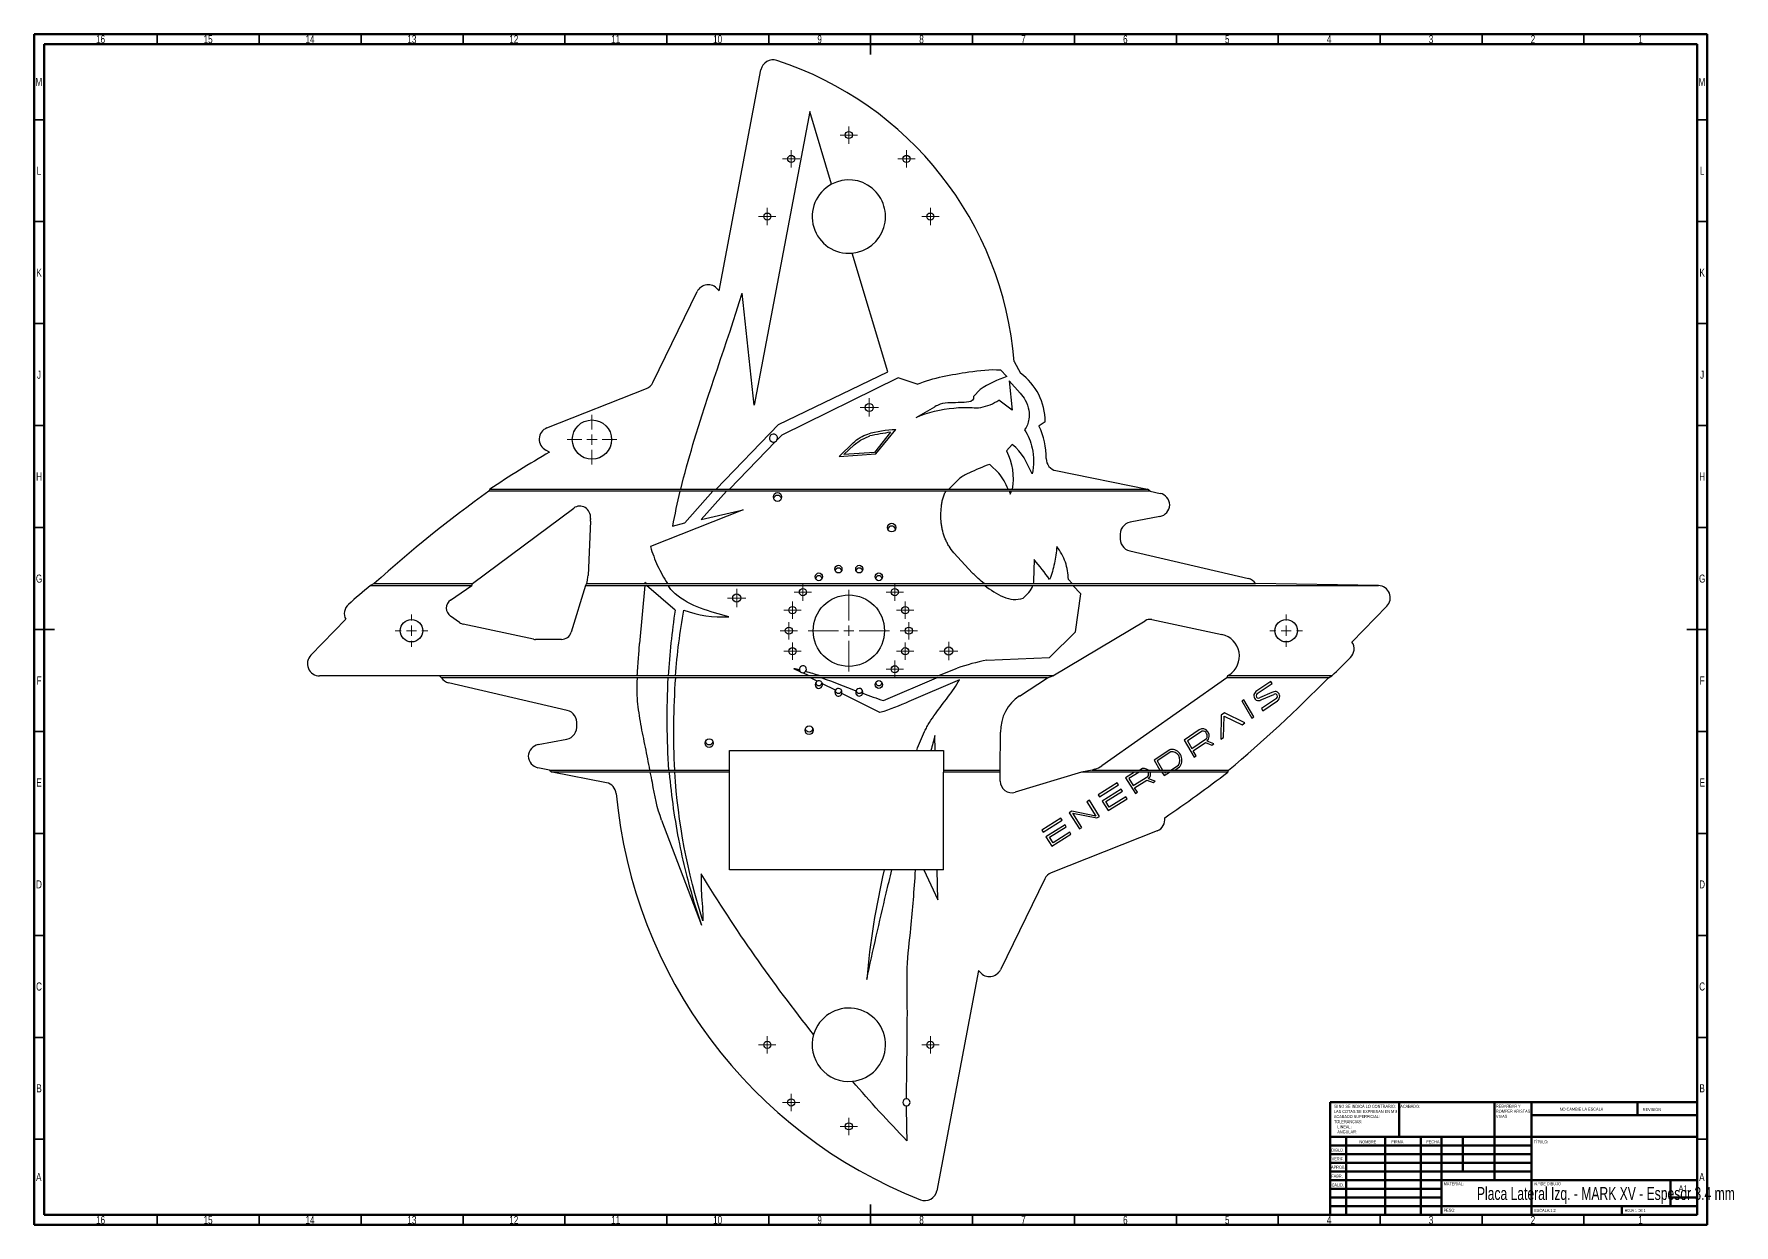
# Model space of a CAD drawing. Header units: millimetres. Extents: x 15 to 849, y 5 to 589.
import ezdxf

# ---------------------------------------------------------------- set-up
doc = ezdxf.new("R2010")
doc.units = ezdxf.units.MM
doc.styles.add('SLDTEXTSTYLE0', font='TXT', dxfattribs={"width": 0.75})
doc.styles.add('SLDTEXTSTYLE1', font='TXT', dxfattribs={"width": 0.681818})
doc.styles.add('SLDTEXTSTYLE2', font='TXT', dxfattribs={"width": 0.7})

# ---------------------------------------------------------------- blocks, each defined once
blk = doc.blocks.new('SW_NOTE_0')
at = {"color": 0, "linetype": 'Continuous', "lineweight": 0, "char_height": 1.5, "attachment_point": 1, "style": 'SLDTEXTSTYLE0'}
for s, insert in [('SI NO SE INDICA LO CONTRARIO:', (0, 1.93)), ('ACABADO SUPERFICIAL:', (0, -3.07)), ('TOLERANCIAS:', (0, -5.57)), ('LAS COTAS SE EXPRESAN EN MM', (0, -0.57)), ('LINEAL:', (1.69, -8.07)), ('ANGULAR:', (1.69, -10.57))]:
    blk.add_mtext(s, dxfattribs=dict(at, insert=insert))
blk = doc.blocks.new('SW_NOTE_0_1')
at = {"color": 0, "linetype": 'Continuous', "lineweight": 0, "char_height": 1.5, "attachment_point": 1, "style": 'SLDTEXTSTYLE0'}
for s, insert in [('REBARBAR Y', (0, 1.93)), ('VIVAS', (0, -3.07)), ('ROMPER ARISTAS', (0, -0.57))]:
    blk.add_mtext(s, dxfattribs=dict(at, insert=insert))
blk = doc.blocks.new('SW_CENTERMARKSYMBOL_0')
at = {"color": 0, "linetype": 'Continuous', "lineweight": 18}
for p, q in [((-2.5, 0), (-4.25, 0)), ((0, 0), (-2.5, 0)), ((0, 2.5), (0, 4.25)), ((0, 0), (0, 2.5)), ((0, 0), (0, -2.5)), ((0, 0), (2.5, 0)), ((2.5, 0), (4.25, 0)), ((0, -2.5), (0, -4.25))]:
    blk.add_line(p, q, dxfattribs=at)
blk = doc.blocks.new('SW_CENTERMARKSYMBOL_1')
at = {"color": 0, "linetype": 'Continuous', "lineweight": 18}
for p, q in [((-2.5, 0), (-4.25, 0)), ((0, 0), (-2.5, 0)), ((0, 2.5), (0, 4.25)), ((0, 0), (0, 2.5)), ((0, 0), (0, -2.5)), ((0, 0), (2.5, 0)), ((2.5, 0), (4.25, 0)), ((0, -2.5), (0, -4.25))]:
    blk.add_line(p, q, dxfattribs=at)
blk = doc.blocks.new('SW_CENTERMARKSYMBOL_2')
at = {"color": 0, "linetype": 'Continuous', "lineweight": 18}
for p, q in [((-2.5, 0), (-4.25, 0)), ((0, 0), (-2.5, 0)), ((0, 2.5), (0, 4.25)), ((0, 0), (0, 2.5)), ((0, 0), (0, -2.5)), ((0, 0), (2.5, 0)), ((2.5, 0), (4.25, 0)), ((0, -2.5), (0, -4.25))]:
    blk.add_line(p, q, dxfattribs=at)
blk = doc.blocks.new('SW_CENTERMARKSYMBOL_3')
at = {"color": 0, "linetype": 'Continuous', "lineweight": 18}
for p, q in [((-2.5, 0), (-4.25, 0)), ((0, 0), (-2.5, 0)), ((0, 2.5), (0, 4.25)), ((0, 0), (0, 2.5)), ((0, 0), (0, -2.5)), ((0, 0), (2.5, 0)), ((2.5, 0), (4.25, 0)), ((0, -2.5), (0, -4.25))]:
    blk.add_line(p, q, dxfattribs=at)
blk = doc.blocks.new('SW_CENTERMARKSYMBOL_4')
at = {"color": 0, "linetype": 'Continuous', "lineweight": 18}
for p, q in [((-2.5, 0), (-4.25, 0)), ((0, 0), (-2.5, 0)), ((0, 2.5), (0, 4.25)), ((0, 0), (0, 2.5)), ((0, 0), (0, -2.5)), ((0, 0), (2.5, 0)), ((2.5, 0), (4.25, 0)), ((0, -2.5), (0, -4.25))]:
    blk.add_line(p, q, dxfattribs=at)
blk = doc.blocks.new('SW_CENTERMARKSYMBOL_5')
at = {"color": 0, "linetype": 'Continuous', "lineweight": 18}
for p, q in [((-5, 0), (-8, 0)), ((0, 0), (-2.5, 0)), ((0, 5), (0, 8)), ((0, 0), (0, 2.5)), ((0, 0), (0, -2.5)), ((0, 0), (2.5, 0)), ((5, 0), (8, 0)), ((0, -5), (0, -8))]:
    blk.add_line(p, q, dxfattribs=at)
blk = doc.blocks.new('SW_CENTERMARKSYMBOL_6')
at = {"color": 0, "linetype": 'Continuous', "lineweight": 18}
for p, q in [((-5, 0), (-8, 0)), ((0, 0), (-2.5, 0)), ((0, 5), (0, 8)), ((0, 0), (0, 2.5)), ((0, 0), (0, -2.5)), ((0, 0), (2.5, 0)), ((5, 0), (8, 0)), ((0, -5), (0, -8))]:
    blk.add_line(p, q, dxfattribs=at)
blk = doc.blocks.new('SW_CENTERMARKSYMBOL_7')
at = {"color": 0, "linetype": 'Continuous', "lineweight": 18}
for p, q in [((0, 5), (0, 20)), ((-5, 0), (-20, 0)), ((0, 0), (-2.5, 0)), ((0, 0), (0, 2.5)), ((0, 0), (0, -2.5)), ((0, 0), (2.5, 0)), ((5, 0), (20, 0)), ((0, -5), (0, -20))]:
    blk.add_line(p, q, dxfattribs=at)
blk = doc.blocks.new('SW_CENTERMARKSYMBOL_8')
at = {"color": 0, "linetype": 'Continuous', "lineweight": 18}
for p, q in [((-2.5, 0), (-4.25, 0)), ((0, 0), (-2.5, 0)), ((0, 2.5), (0, 4.25)), ((0, 0), (0, 2.5)), ((0, 0), (0, -2.5)), ((0, 0), (2.5, 0)), ((2.5, 0), (4.25, 0)), ((0, -2.5), (0, -4.25))]:
    blk.add_line(p, q, dxfattribs=at)
blk = doc.blocks.new('SW_CENTERMARKSYMBOL_9')
at = {"color": 0, "linetype": 'Continuous', "lineweight": 18}
for p, q in [((-2.5, 0), (-4.25, 0)), ((0, 0), (-2.5, 0)), ((0, 2.5), (0, 4.25)), ((0, 0), (0, 2.5)), ((0, 0), (0, -2.5)), ((0, 0), (2.5, 0)), ((2.5, 0), (4.25, 0)), ((0, -2.5), (0, -4.25))]:
    blk.add_line(p, q, dxfattribs=at)
blk = doc.blocks.new('SW_CENTERMARKSYMBOL_10')
at = {"color": 0, "linetype": 'Continuous', "lineweight": 18}
for p, q in [((-2.5, 0), (-4.25, 0)), ((0, 0), (-2.5, 0)), ((0, 2.5), (0, 4.25)), ((0, 0), (0, 2.5)), ((0, 0), (0, -2.5)), ((0, 0), (2.5, 0)), ((2.5, 0), (4.25, 0)), ((0, -2.5), (0, -4.25))]:
    blk.add_line(p, q, dxfattribs=at)
blk = doc.blocks.new('SW_CENTERMARKSYMBOL_11')
at = {"color": 0, "linetype": 'Continuous', "lineweight": 18}
for p, q in [((-2.5, 0), (-4.25, 0)), ((0, 0), (-2.5, 0)), ((0, 2.5), (0, 4.25)), ((0, 0), (0, 2.5)), ((0, 0), (0, -2.5)), ((0, 0), (2.5, 0)), ((2.5, 0), (4.25, 0)), ((0, -2.5), (0, -4.25))]:
    blk.add_line(p, q, dxfattribs=at)
blk = doc.blocks.new('SW_CENTERMARKSYMBOL_12')
at = {"color": 0, "linetype": 'Continuous', "lineweight": 18}
for p, q in [((-2.5, 0), (-4.5, 0)), ((0, 0), (-2.5, 0)), ((0, 2.5), (0, 4.5)), ((0, 0), (0, 2.5)), ((0, 0), (0, -2.5)), ((0, 0), (2.5, 0)), ((2.5, 0), (4.5, 0)), ((0, -2.5), (0, -4.5))]:
    blk.add_line(p, q, dxfattribs=at)
blk = doc.blocks.new('SW_CENTERMARKSYMBOL_13')
at = {"color": 0, "linetype": 'Continuous', "lineweight": 18}
for p, q in [((-2.5, 0), (-4.5, 0)), ((0, 0), (-2.5, 0)), ((0, 2.5), (0, 4.5)), ((0, 0), (0, 2.5)), ((0, 0), (0, -2.5)), ((0, 0), (2.5, 0)), ((2.5, 0), (4.5, 0)), ((0, -2.5), (0, -4.5))]:
    blk.add_line(p, q, dxfattribs=at)
blk = doc.blocks.new('SW_CENTERMARKSYMBOL_14')
at = {"color": 0, "linetype": 'Continuous', "lineweight": 18}
for p, q in [((-2.5, 0), (-4.5, 0)), ((0, 0), (-2.5, 0)), ((0, 2.5), (0, 4.5)), ((0, 0), (0, 2.5)), ((0, 0), (0, -2.5)), ((0, 0), (2.5, 0)), ((2.5, 0), (4.5, 0)), ((0, -2.5), (0, -4.5))]:
    blk.add_line(p, q, dxfattribs=at)
blk = doc.blocks.new('SW_CENTERMARKSYMBOL_15')
at = {"color": 0, "linetype": 'Continuous', "lineweight": 18}
for p, q in [((-2.5, 0), (-4.25, 0)), ((0, 0), (-2.5, 0)), ((0, 2.5), (0, 4.25)), ((0, 0), (0, 2.5)), ((0, 0), (0, -2.5)), ((0, 0), (2.5, 0)), ((2.5, 0), (4.25, 0)), ((0, -2.5), (0, -4.25))]:
    blk.add_line(p, q, dxfattribs=at)
blk = doc.blocks.new('SW_CENTERMARKSYMBOL_16')
at = {"color": 0, "linetype": 'Continuous', "lineweight": 18}
for p, q in [((-2.5, 0), (-4.25, 0)), ((0, 0), (-2.5, 0)), ((0, 2.5), (0, 4.25)), ((0, 0), (0, 2.5)), ((0, 0), (0, -2.5)), ((0, 0), (2.5, 0)), ((2.5, 0), (4.25, 0)), ((0, -2.5), (0, -4.25))]:
    blk.add_line(p, q, dxfattribs=at)
blk = doc.blocks.new('SW_CENTERMARKSYMBOL_17')
at = {"color": 0, "linetype": 'Continuous', "lineweight": 18}
for p, q in [((-2.5, 0), (-4.25, 0)), ((0, 0), (-2.5, 0)), ((0, 2.5), (0, 4.25)), ((0, 0), (0, 2.5)), ((0, 0), (0, -2.5)), ((0, 0), (2.5, 0)), ((2.5, 0), (4.25, 0)), ((0, -2.5), (0, -4.25))]:
    blk.add_line(p, q, dxfattribs=at)
blk = doc.blocks.new('SW_CENTERMARKSYMBOL_18')
at = {"color": 0, "linetype": 'Continuous', "lineweight": 18}
for p, q in [((-2.5, 0), (-4.25, 0)), ((0, 0), (-2.5, 0)), ((0, 2.5), (0, 4.25)), ((0, 0), (0, 2.5)), ((0, 0), (0, -2.5)), ((0, 0), (2.5, 0)), ((2.5, 0), (4.25, 0)), ((0, -2.5), (0, -4.25))]:
    blk.add_line(p, q, dxfattribs=at)
blk = doc.blocks.new('SW_CENTERMARKSYMBOL_19')
at = {"color": 0, "linetype": 'Continuous', "lineweight": 18}
for p, q in [((-2.5, 0), (-4.25, 0)), ((0, 0), (-2.5, 0)), ((0, 2.5), (0, 4.25)), ((0, 0), (0, 2.5)), ((0, 0), (0, -2.5)), ((0, 0), (2.5, 0)), ((2.5, 0), (4.25, 0)), ((0, -2.5), (0, -4.25))]:
    blk.add_line(p, q, dxfattribs=at)
blk = doc.blocks.new('SW_CENTERMARKSYMBOL_20')
at = {"color": 0, "linetype": 'Continuous', "lineweight": 18}
for p, q in [((0, 5), (0, 12.15)), ((-5, 0), (-12.15, 0)), ((0, 0), (-2.5, 0)), ((0, 0), (0, 2.5)), ((0, 0), (0, -2.5)), ((0, 0), (2.5, 0)), ((5, 0), (12.15, 0)), ((0, -5), (0, -12.15))]:
    blk.add_line(p, q, dxfattribs=at)
blk = doc.blocks.new('SW_CENTERMARKSYMBOL_21')
at = {"color": 0, "linetype": 'Continuous', "lineweight": 18}
for p, q in [((-2.5, 0), (-4.25, 0)), ((0, 0), (-2.5, 0)), ((0, 2.5), (0, 4.25)), ((0, 0), (0, 2.5)), ((0, 0), (0, -2.5)), ((0, 0), (2.5, 0)), ((2.5, 0), (4.25, 0)), ((0, -2.5), (0, -4.25))]:
    blk.add_line(p, q, dxfattribs=at)
blk = doc.blocks.new('SW_CENTERMARKSYMBOL_22')
at = {"color": 0, "linetype": 'Continuous', "lineweight": 18}
for p, q in [((-2.5, 0), (-4.25, 0)), ((0, 0), (-2.5, 0)), ((0, 2.5), (0, 4.25)), ((0, 0), (0, 2.5)), ((0, 0), (0, -2.5)), ((0, 0), (2.5, 0)), ((2.5, 0), (4.25, 0)), ((0, -2.5), (0, -4.25))]:
    blk.add_line(p, q, dxfattribs=at)
blk = doc.blocks.new('SW_CENTERMARKSYMBOL_23')
at = {"color": 0, "linetype": 'Continuous', "lineweight": 18}
for p, q in [((-2.5, 0), (-4.25, 0)), ((0, 0), (-2.5, 0)), ((0, 2.5), (0, 4.25)), ((0, 0), (0, 2.5)), ((0, 0), (0, -2.5)), ((0, 0), (2.5, 0)), ((2.5, 0), (4.25, 0)), ((0, -2.5), (0, -4.25))]:
    blk.add_line(p, q, dxfattribs=at)
blk = doc.blocks.new('SW_CENTERMARKSYMBOL_24')
at = {"color": 0, "linetype": 'Continuous', "lineweight": 18}
for p, q in [((-2.5, 0), (-4.25, 0)), ((0, 0), (-2.5, 0)), ((0, 2.5), (0, 4.25)), ((0, 0), (0, 2.5)), ((0, 0), (0, -2.5)), ((0, 0), (2.5, 0)), ((2.5, 0), (4.25, 0)), ((0, -2.5), (0, -4.25))]:
    blk.add_line(p, q, dxfattribs=at)

msp = doc.modelspace()

# ---------------------------------------------------------------- linework, layer by layer
at = {"color": 7, "linetype": 'Continuous', "lineweight": 70}
for p, q in [((15, 5), (15, 589)), ((15, 589), (836, 589)), ((20, 10), (20, 584)), ((20, 584), (831, 584)), ((831, 584), (831, 10)), ((836, 589), (836, 5)), ((831, 10), (20, 10)), ((836, 5), (15, 5))]:
    msp.add_line(p, q, dxfattribs=at)
at = {"color": 7, "linetype": 'Continuous', "lineweight": 35}
for p, q in [((75.5, 584), (75.5, 589)), ((125.5, 584), (125.5, 589)), ((175.5, 584), (175.5, 589)), ((225.5, 584), (225.5, 589)), ((275.5, 584), (275.5, 589)), ((325.5, 584), (325.5, 589)), ((375.5, 584), (375.5, 589)), ((425.5, 589), (425.5, 579)), ((425.5, 584), (425.5, 589)), ((475.5, 584), (475.5, 589)), ((525.5, 584), (525.5, 589)), ((575.5, 584), (575.5, 589)), ((625.5, 584), (625.5, 589)), ((675.5, 584), (675.5, 589)), ((725.5, 584), (725.5, 589)), ((775.5, 584), (775.5, 589)), ((20, 547), (15, 547)), ((831, 547), (836, 547)), ((20, 497), (15, 497)), ((831, 497), (836, 497)), ((20, 447), (15, 447)), ((831, 447), (836, 447)), ((20, 397), (15, 397)), ((831, 397), (836, 397)), ((20, 347), (15, 347)), ((831, 347), (836, 347)), ((15, 297), (25, 297)), ((20, 297), (15, 297)), ((836, 297), (826, 297)), ((831, 297), (836, 297)), ((20, 247), (15, 247)), ((831, 247), (836, 247)), ((20, 197), (15, 197)), ((831, 197), (836, 197)), ((20, 147), (15, 147)), ((831, 147), (836, 147)), ((20, 97), (15, 97)), ((831, 97), (836, 97)), ((20, 47), (15, 47)), ((831, 47), (836, 47)), ((75.5, 10), (75.5, 5)), ((125.5, 10), (125.5, 5)), ((175.5, 10), (175.5, 5)), ((225.5, 10), (225.5, 5)), ((275.5, 10), (275.5, 5)), ((325.5, 10), (325.5, 5)), ((375.5, 10), (375.5, 5)), ((425.5, 5), (425.5, 15)), ((425.5, 10), (425.5, 5)), ((475.5, 10), (475.5, 5)), ((525.5, 10), (525.5, 5)), ((575.5, 10), (575.5, 5)), ((625.5, 10), (625.5, 5)), ((675.5, 10), (675.5, 5)), ((725.5, 10), (725.5, 5)), ((775.5, 10), (775.5, 5))]:
    msp.add_line(p, q, dxfattribs=at)
at = {"color": 7, "linetype": 'Continuous', "lineweight": 25}
for p, q in [((351.12, 463), (371.69, 571.47)), ((395.58, 551), (368.27, 407.05)), ((406.29, 515.33), (395.58, 551)), ((433.95, 423.32), (416.45, 481.54)), ((318.67, 418.1), (340.4, 462.67)), ((350.43, 463.85), (351.12, 463)), ((368.27, 407.05), (362.46, 461.95)), ((495.9, 428.38), (499.09, 422.62)), ((380.28, 397.52), (433.95, 423.32)), ((439.03, 420.41), (381.88, 392.31)), ((448.28, 417.25), (439.03, 420.41)), ((492.34, 421.1), (489.28, 424.25)), ((498.86, 412.93), (493.48, 418.86)), ((493.48, 418.86), (495, 404.49)), ((266.69, 395.86), (315.48, 415.15)), ((475.95, 411.29), (479.28, 414.62)), ((495, 404.49), (488.39, 409.45)), ((447.78, 400.92), (457, 406.25)), ((349.63, 365.78), (380.28, 397.52)), ((381.88, 392.31), (379.55, 389.9)), ((435.3, 393.69), (427.33, 383.85)), ((428.1, 383.16), (437.81, 395.15)), ((511.17, 398.91), (508.1, 396.81)), ((267.98, 384.02), (266.2, 384.92)), ((378.84, 389.16), (356.26, 365.78)), ((416.93, 388.53), (409.99, 381.85)), ((412.41, 382.78), (417.36, 387.54)), ((427.33, 383.85), (412.41, 382.78)), ((417.36, 387.54), (420.49, 389.91)), ((420.49, 389.91), (425.05, 391.91)), ((492.08, 384.61), (495, 387.74)), ((409.99, 381.85), (428.1, 383.16)), ((483.93, 377.99), (488.39, 373.71)), ((463.84, 365.78), (469.16, 370.97)), ((516.42, 374.89), (561.31, 365.78)), ((238.63, 365.78), (238.21, 364.83)), ((331.9, 364.83), (238.21, 364.83)), ((238.63, 365.78), (332.29, 365.78)), ((348.11, 364.83), (331.9, 364.83)), ((332.29, 365.78), (349.63, 365.78)), ((334.3, 349.38), (348.11, 364.83)), ((354.74, 364.83), (342.33, 350.94)), ((354.74, 364.83), (348.11, 364.83)), ((349.63, 365.78), (356.26, 365.78)), ((462.46, 364.83), (354.74, 364.83)), ((356.26, 365.78), (463.84, 365.78)), ((493.56, 364.83), (462.46, 364.83)), ((463.84, 365.78), (492.97, 365.78)), ((492.97, 365.78), (494.87, 365.78)), ((494.48, 364.83), (493.56, 364.83)), ((562.69, 364.83), (494.48, 364.83)), ((494.87, 365.78), (561.31, 365.78)), ((562.69, 364.83), (561.31, 365.78)), ((562.69, 364.83), (567.6, 363.76)), ((230.16, 319.53), (279.79, 356.51)), ((288.12, 351.48), (288.1, 350.99)), ((362.93, 355.61), (317.45, 337.64)), ((342.33, 350.94), (362.93, 355.61)), ((567.43, 352.41), (552.84, 349.67)), ((288.12, 350.08), (286.85, 323.4)), ((328.22, 347.66), (334.3, 349.38)), ((475.51, 324.59), (466.33, 334.57)), ((552.6, 335.54), (610.86, 321.94)), ((505.75, 331.27), (505.45, 320.74)), ((181.95, 319.53), (180.08, 318.58)), ((180.08, 318.58), (229.76, 318.58)), ((181.95, 319.53), (230.16, 319.53)), ((219.38, 311.44), (229.76, 318.58)), ((229.76, 318.58), (230.16, 319.53)), ((285.55, 318.58), (278.57, 295.68)), ((286.03, 319.53), (285.55, 318.58)), ((285.55, 318.58), (314.72, 318.58)), ((286.49, 321.18), (286.03, 319.53)), ((286.03, 319.53), (314.74, 319.53)), ((314.72, 318.58), (312.15, 290.14)), ((314.72, 318.58), (315.6, 318.58)), ((314.78, 320), (314.74, 319.53)), ((314.74, 319.53), (315.28, 319.53)), ((315.28, 319.53), (314.78, 320)), ((315.28, 319.53), (325.85, 319.53)), ((315.6, 318.58), (326.05, 318.58)), ((329.59, 306.49), (315.6, 318.58)), ((325.85, 319.53), (481.17, 319.53)), ((326.05, 318.58), (481.53, 318.58)), ((481.17, 319.53), (505.18, 319.53)), ((481.53, 318.58), (505.09, 318.58)), ((505.09, 318.58), (524.62, 318.58)), ((505.18, 319.53), (524.34, 319.53)), ((524.34, 319.53), (522.51, 321.5)), ((524.34, 319.53), (614.37, 319.53)), ((524.62, 318.58), (674.68, 318.58)), ((528.64, 314.57), (524.62, 318.58)), ((674.68, 318.58), (614.37, 319.53)), ((327.47, 316.69), (329.59, 314.57)), ((503.12, 315.21), (500.31, 312.4)), ((525.93, 295.89), (528.64, 314.57)), ((150.84, 284.44), (167.95, 302)), ((223.82, 300.44), (219.37, 303.53)), ((514.91, 274.26), (560.17, 301.32)), ((563.43, 301.86), (597.83, 294.52)), ((678.76, 308.4), (661.66, 290.85)), ((260.04, 292.22), (225.62, 299.66)), ((273.75, 292.11), (261.1, 292.11)), ((513.33, 283.25), (525.93, 295.89)), ((390.99, 276.3), (387.78, 277.79)), ((395.4, 274.26), (392.16, 275.76)), ((458.46, 274.26), (467.97, 278.05)), ((482.47, 282.01), (513.33, 283.25)), ((214.02, 274.26), (155.14, 274.26)), ((310.96, 274.26), (214.02, 274.26)), ((214.02, 274.26), (214.89, 273.31)), ((310.94, 273.31), (214.89, 273.31)), ((276.65, 257.31), (218.39, 270.91)), ((326.17, 273.31), (310.94, 273.31)), ((326.19, 274.26), (310.96, 274.26)), ((329.69, 273.31), (326.17, 273.31)), ((329.71, 274.26), (326.19, 274.26)), ((396, 273.31), (329.69, 273.31)), ((395.4, 274.26), (329.71, 274.26)), ((400.67, 274.26), (395.4, 274.26)), ((401.54, 273.31), (396, 273.31)), ((399.25, 271.68), (396, 273.31)), ((458.46, 274.26), (400.67, 274.26)), ((457.76, 273.31), (401.54, 273.31)), ((408.19, 267.2), (401.8, 270.4)), ((431.84, 262.14), (457.76, 273.31)), ((469.16, 272.39), (444.31, 261.68)), ((512.29, 273.31), (457.76, 273.31)), ((514.91, 274.26), (458.46, 274.26)), ((498.5, 264.39), (512.29, 273.31)), ((512.29, 273.31), (514.91, 274.26)), ((600.23, 273.31), (538.98, 230.21)), ((600.66, 274.26), (600.23, 273.31)), ((650.07, 273.31), (600.23, 273.31)), ((601.49, 274.8), (600.66, 274.26)), ((651.72, 274.26), (600.66, 274.26)), ((621.85, 271.52), (614.54, 266.58)), ((615.13, 265.56), (622.44, 270.49)), ((622.44, 270.49), (621.85, 271.52)), ((650.07, 273.31), (651.72, 274.26)), ((430.08, 256.25), (411.35, 265.62)), ((608.63, 262.59), (607.68, 261.95)), ((607.68, 261.95), (612.53, 253.56)), ((613.48, 254.2), (608.63, 262.59)), ((622.35, 266.03), (616.33, 263.5)), ((616.92, 262.47), (617.37, 262.66)), ((624.58, 263.13), (617.28, 258.2)), ((617.37, 262.66), (623.39, 265.19)), ((617.87, 257.17), (625.18, 262.1)), ((622.8, 266.22), (622.35, 266.03)), ((597.47, 255.05), (597.27, 243.25)), ((599.12, 256.17), (597.47, 255.05)), ((598.55, 244.12), (598.97, 254.44)), ((598.97, 254.44), (607.73, 250.32)), ((609.02, 251.19), (599.12, 256.17)), ((607.73, 250.32), (609.02, 251.19)), ((612.53, 253.56), (613.48, 254.2)), ((617.28, 258.2), (617.87, 257.17)), ((262.41, 240.55), (276.41, 243.18)), ((457.12, 237.72), (457, 244.95)), ((489.07, 228.01), (489.13, 246.62)), ((586.76, 247.81), (579.33, 242.79)), ((579.33, 242.79), (584.18, 234.41)), ((588.15, 247.22), (580.94, 242.35)), ((580.94, 242.35), (583.11, 238.6)), ((583.11, 238.6), (590.32, 243.47)), ((593.86, 240.95), (590.63, 242.23)), ((597.27, 243.25), (598.55, 244.12)), ((356.26, 237.72), (448.08, 237.72)), ((356.26, 236.33), (356.26, 237.72)), ((356.26, 228.01), (356.26, 236.33)), ((448.08, 237.72), (455.07, 237.72)), ((455.07, 237.72), (457.12, 237.72)), ((457.12, 237.72), (461.26, 237.72)), ((461.26, 237.72), (461.26, 236.33)), ((461.26, 236.33), (461.26, 228.01)), ((572.23, 238), (564.64, 232.87)), ((572.76, 237.08), (566.02, 232.53)), ((572.62, 238.15), (572.23, 238)), ((583.75, 237.5), (589.73, 241.54)), ((585.15, 235.06), (583.75, 237.5)), ((584.18, 234.41), (585.15, 235.06)), ((589.73, 241.54), (592.89, 240.29)), ((592.89, 240.29), (593.86, 240.95)), ((267.85, 228.01), (262.28, 229.19)), ((267.85, 228.01), (317.06, 228.01)), ((267.85, 228.01), (269.28, 227.06)), ((317.38, 227.06), (269.28, 227.06)), ((295.86, 221.85), (269.28, 227.06)), ((317.06, 228.01), (326.55, 228.01)), ((326.67, 227.06), (317.38, 227.06)), ((326.55, 228.01), (329.27, 228.01)), ((329.37, 227.06), (326.67, 227.06)), ((329.27, 228.01), (356.26, 228.01)), ((356.26, 227.06), (329.37, 227.06)), ((356.26, 227.06), (356.26, 228.01)), ((356.26, 179.07), (356.26, 227.06)), ((461.26, 228.01), (489.07, 228.01)), ((461.26, 228.01), (461.26, 227.06)), ((461.26, 179.07), (461.26, 227.06)), ((489.07, 227.06), (461.26, 227.06)), ((489.05, 222.67), (489.07, 227.06)), ((489.07, 227.06), (489.07, 228.01)), ((528.92, 227.06), (496.39, 217.2)), ((534.11, 228.01), (528.92, 227.06)), ((554.93, 227.06), (528.92, 227.06)), ((535.5, 228.46), (534.11, 228.01)), ((534.11, 228.01), (557.44, 228.01)), ((554.93, 227.06), (550.57, 224.34)), ((557.19, 227.06), (552.18, 223.93)), ((557.19, 227.06), (554.93, 227.06)), ((561.73, 227.06), (557.19, 227.06)), ((558.02, 228.4), (557.44, 228.01)), ((557.44, 228.01), (561.75, 228.01)), ((562.76, 227.06), (561.73, 227.06)), ((561.75, 228.01), (567.45, 228.01)), ((568.43, 227.06), (562.76, 227.06)), ((564.64, 232.87), (567.45, 228.01)), ((566.02, 232.53), (568.63, 228.01)), ((567.45, 228.01), (568.63, 228.01)), ((568.43, 227.06), (569.49, 225.37)), ((569.61, 227.06), (568.43, 227.06)), ((568.63, 228.01), (572.82, 228.01)), ((569.49, 225.37), (572.19, 227.06)), ((570.3, 227.06), (569.61, 227.06)), ((569.61, 227.06), (569.81, 226.75)), ((569.81, 226.75), (570.3, 227.06)), ((572.19, 227.06), (570.3, 227.06)), ((600.74, 227.06), (572.19, 227.06)), ((572.82, 228.01), (576.55, 230.53)), ((572.82, 228.01), (574.71, 228.01)), ((574.71, 228.01), (577.08, 229.61)), ((574.71, 228.01), (601.1, 228.01)), ((577.08, 229.61), (577.38, 229.92)), ((600.74, 227.06), (601.1, 228.01)), ((546.45, 221.77), (537.12, 215.94)), ((537.73, 214.96), (547.06, 220.79)), ((548.39, 218.67), (539.06, 212.84)), ((540.84, 212.6), (549, 217.69)), ((547.06, 220.79), (546.45, 221.77)), ((549, 217.69), (548.39, 218.67)), ((550.57, 224.34), (555.42, 216.58)), ((552.18, 223.93), (554.35, 220.45)), ((554.35, 220.45), (561.56, 224.96)), ((554.99, 219.44), (560.97, 223.18)), ((556.39, 217.19), (554.99, 219.44)), ((555.42, 216.58), (556.39, 217.19)), ((560.97, 223.18), (564.13, 222.02)), ((565.11, 222.63), (561.87, 223.81)), ((564.13, 222.02), (565.11, 222.63)), ((532.81, 213.24), (531.58, 212.47)), ((531.58, 212.47), (535.93, 205.52)), ((537.72, 205.37), (532.81, 213.24)), ((537.12, 215.94), (537.73, 214.96)), ((539.06, 212.84), (541.97, 208.18)), ((542.54, 209.89), (540.84, 212.6)), ((541.97, 208.18), (551.3, 214.01)), ((550.69, 214.98), (542.54, 209.89)), ((551.3, 214.01), (550.69, 214.98)), ((322.94, 203.49), (342.44, 152.02)), ((518.82, 204.5), (509.49, 198.67)), ((510.1, 197.69), (519.43, 203.52)), ((520.86, 201.23), (511.53, 195.4)), ((513.31, 195.16), (521.47, 200.26)), ((519.43, 203.52), (518.82, 204.5)), ((521.47, 200.26), (520.86, 201.23)), ((524.19, 207.86), (522.97, 207.09)), ((522.97, 207.09), (527.89, 199.22)), ((535.93, 205.52), (524.19, 207.86)), ((529.11, 199.99), (524.76, 206.94)), ((524.76, 206.94), (536.5, 204.6)), ((536.5, 204.6), (537.72, 205.37)), ((509.49, 198.67), (510.1, 197.69)), ((511.53, 195.4), (514.45, 190.74)), ((515.01, 192.45), (513.31, 195.16)), ((566.07, 198.23), (514.13, 177.69)), ((514.45, 190.74), (523.77, 196.57)), ((523.17, 197.54), (515.01, 192.45)), ((523.77, 196.57), (523.17, 197.54)), ((527.89, 199.22), (529.11, 199.99)), ((432.07, 179.07), (356.26, 179.07)), ((435.94, 179.07), (432.07, 179.07)), ((447.41, 179.07), (435.94, 179.07)), ((451.6, 179.07), (447.41, 179.07)), ((451.6, 179.07), (458.41, 164.49)), ((458.16, 179.07), (451.6, 179.07)), ((458.41, 164.49), (458.16, 179.07)), ((461.26, 179.07), (458.16, 179.07)), ((510.94, 174.74), (489.21, 130.18)), ((478.49, 129.84), (458, 21.82)), ((479.18, 128.99), (478.49, 129.84))]:
    msp.add_line(p, q, dxfattribs=at)
at = {"color": 7, "linetype": 'Continuous', "lineweight": 50}
for p, q in [((651, 65.25), (831, 65.25)), ((651, 65.25), (651, 10)), ((684.8, 48.25), (684.8, 65.25)), ((731.6, 65.25), (731.6, 27)), ((749.8, 65.25), (749.8, 10)), ((831, 58.88), (749.8, 58.88)), ((801.8, 58.88), (801.8, 65.25)), ((831, 48.25), (651, 48.25)), ((749.8, 44), (651, 44)), ((658.8, 48.25), (658.8, 10)), ((677.99, 48.25), (677.99, 10)), ((695.4, 48.25), (695.4, 10)), ((705.6, 10), (705.6, 48.25)), ((716, 31.25), (716, 48.25)), ((749.8, 39.75), (651, 39.75)), ((749.8, 35.5), (651, 35.5)), ((749.8, 31.25), (651, 31.25)), ((705.6, 27), (651, 27)), ((705.6, 27), (831, 27)), ((818, 14.25), (818, 27)), ((705.6, 22.75), (651, 22.75)), ((705.6, 18.5), (651, 18.5)), ((831, 18.5), (818, 18.5)), ((651, 14.25), (831, 14.25)), ((794, 10), (794, 14.25))]:
    msp.add_line(p, q, dxfattribs=at)
at = {"color": 7, "linetype": 'Continuous', "lineweight": 25}
for centre, radius in [((414.8, 539.47), 1.75), ((386.52, 527.75), 1.75), ((443.09, 527.75), 1.75), ((374.8, 499.47), 1.75), ((454.8, 499.47), 1.75), ((424.8, 405.87), 2), ((288.77, 390.1), 9.65), ((392.26, 315.34), 1.75), ((437.35, 315.34), 1.75), ((359.8, 312.42), 2), ((414.8, 296.42), 17.5), ((200.22, 296.42), 5.5), ((387.15, 306.49), 1.75), ((442.46, 306.49), 1.75), ((629.38, 296.42), 5.5), ((385.37, 296.42), 1.75), ((444.23, 296.42), 1.75), ((387.15, 286.36), 1.75), ((442.46, 286.36), 1.75), ((463.8, 286.42), 2), ((437.35, 277.5), 1.75), ((374.8, 93.37), 1.75), ((454.8, 93.37), 1.75), ((386.52, 65.09), 1.75), ((414.8, 53.37), 1.75)]:
    msp.add_circle(centre, radius, dxfattribs=at)
for centre, radius, start, end in [((377.59, 570.35), 6, 71.90894, 169.25942), ((326.76, 414.76), 169.68, 4.60236, 71.90894), ((414.8, 499.47), 18, 275.24364, 118.21311), ((414.8, 499.47), 18, 118.21311, 275.24364), ((345.79, 460.04), 6, 39.44948, 154.00607), ((313.28, 420.73), 6, 291.57231, 334.00607), ((481.75, 398.85), 29.42, 0.11996, 53.89277), ((268.89, 390.28), 6, 111.57231, 243.35216), ((377.8, 390.87), 2, 330.89401, 301.08565), ((449.01, 284.55), 110, 97.1622, 102.5849), ((474.82, 381.1), 36.8, 359.56441, 25.27031), ((584.74, -158.44), 628.17, 120.2817, 123.43423), ((377.8, 390.87), 2, 301.08565, 330.89401), ((517.62, 380.77), 6, 179.56441, 258.52698), ((584.74, -161.88), 628.17, 130.10466, 131.40367), ((674.47, 312.59), 6, 315.75239, 87.95449), ((173.26, 304.79), 6, 131.40367, 207.67306), ((222.11, 307.48), 4.81, 124.57031, 235.20048), ((226.67, 304.54), 5, 235.20048, 257.81884), ((562.48, 297.46), 4.51, 77.94784, 120.87997), ((261.1, 297.11), 5, 257.81884, 270), ((273.75, 297.15), 5.03, 270, 343.04711), ((595.57, 283.9), 10.86, 303.05695, 77.94784), ((155.14, 280.26), 6, 135.75239, 270), ((656.69, 287.49), 6, 314.87334, 34.03236), ((392.26, 277.5), 1.75, 318.95692, 192.03974), ((392.26, 277.5), 1.75, 192.03974, 223.55756), ((392.26, 277.5), 1.75, 223.55756, 266.73804), ((392.26, 277.5), 1.75, 266.73804, 318.95692), ((217.72, 728.4), 628.17, 313.70056, 314.87334), ((559.63, 226.17), 2.28, 327.87434, 23.02337), ((559.63, 226.17), 3.25, 313.5887, 15.89731), ((217.72, 724.96), 628.17, 304.08844, 307.56988), ((294.7, 215.96), 6, 5.21681, 78.90857), ((494.74, 222.64), 5.69, 179.78934, 286.85536), ((536.97, 238.08), 237.28, 185.21681, 248.47187), ((563.86, 203.81), 6, 291.57231, 8.73516), ((516.33, 172.11), 6, 111.57231, 154.00607), ((483.82, 132.81), 6, 219.44948, 334.00607), ((414.8, 93.37), 18, 275.75169, 163.71816), ((414.8, 93.37), 18, 163.71816, 275.75169), ((443.09, 65.09), 1.75, 93.6231, 266.50311), ((443.09, 65.09), 1.75, 266.50311, 93.6231), ((452.1, 22.94), 6, 248.47187, 349.25942)]:
    msp.add_arc(centre, radius, start, end, dxfattribs=at)
for centre, major_axis, start_param, end_param in [((584.74, -201.61), (0, -679.13), 3.725938, 3.837657), ((379.8, 360.59), (0, -2.16), 1.899744, 4.383441), ((566.4, 357.4), (0, -6.49), 1.678688, 2.941351), ((282.81, 351.77), (0, -5.75), 1.519473, 3.744958), ((282.81, 350.38), (0, -5.75), 1.519473, 1.677516), ((566.4, 358.8), (0, -6.49), 0.172015, 1.462905), ((435.8, 345.58), (0, -2.16), 1.899744, 4.383441), ((553.87, 343.27), (0, 6.49), 0.172015, 1.678688), ((553.87, 341.88), (0, 6.49), 1.462905, 2.928991), ((409.69, 325.21), (0, -1.89), 1.948942, 4.334244), ((419.91, 325.21), (0, -1.89), 1.948942, 4.334244), ((278.31, 323.88), (0, -9.25), 1.274912, 1.519473), ((400.09, 321.43), (0, -1.89), 1.948942, 4.334244), ((429.52, 321.43), (0, -1.89), 1.948942, 4.334244), ((609.6, 315.6), (0, 6.49), 5.36424, 6.070584), ((219.65, 277.25), (0, -6.49), 5.365042, 6.070584), ((400.09, 270.02), (0, 1.89), 0.498098, 4.917582), ((400.09, 271.41), (0, 1.89), 1.948942, 4.334244), ((400.09, 270.02), (0, 1.89), 4.917582, 6.781283), ((409.69, 266.24), (0, 1.89), 1.03454, 4.38114), ((409.69, 267.64), (0, 1.89), 1.948942, 4.334244), ((409.69, 266.24), (0, 1.89), 4.38114, 7.317725), ((419.91, 266.24), (0, 1.89), 1.154392, 4.453372), ((419.91, 267.64), (0, 1.89), 1.948942, 4.334244), ((419.91, 266.24), (0, 1.89), 4.453372, 7.437577), ((429.52, 271.41), (0, 1.89), 1.948942, 4.334244), ((217.72, 765.99), (0, 679.13), 3.798041, 3.900682), ((623.99, 264.16), (0, -2.42), 0.558505, 3.700098), ((508.37, 246.55), (0, 20.79), 0.538957, 1.56712), ((615.73, 264.53), (0, -2.42), 3.700098, 6.841691), ((615.73, 264.53), (0, -1.22), 3.700098, 6.841691), ((623.99, 264.16), (0, -1.22), 0.558505, 3.700098), ((275.38, 249.57), (0, -6.49), 0.172015, 1.678688), ((275.38, 250.97), (0, -6.49), 1.462905, 2.928991), ((346.3, 242.7), (0, 2.16), 1.899744, 4.383441), ((395.3, 249), (0, 2.16), 1.899744, 4.383441), ((588.39, 244.77), (0, -3.51), 0.759374, 3.667318), ((588.39, 244.77), (0, -2.46), 1.010098, 3.248506), ((263.43, 234.16), (0, 6.49), 0.172015, 1.462905), ((263.43, 235.56), (0, 6.49), 1.678688, 2.948011), ((573.32, 232.9), (0, -5.3), 0.97347, 3.285133), ((573.32, 232.9), (0, -4.22), 0.97347, 3.285133), ((531.56, 242.54), (0, 14.71), 3.435774, 3.718545), ((559.63, 225.35), (0, -3.52), 2.430098, 3.659561)]:
    msp.add_ellipse(centre, major_axis=major_axis, ratio=0.924963, start_param=start_param, end_param=end_param, dxfattribs=at)
for centre, major_axis in [((379.8, 361.99), (0, -2.16)), ((435.8, 346.98), (0, -2.16)), ((409.69, 326.6), (0, -1.89)), ((419.91, 326.6), (0, -1.89)), ((400.09, 322.83), (0, -1.89)), ((429.52, 322.83), (0, -1.89)), ((429.52, 270.02), (0, 1.89)), ((346.3, 241.3), (0, 2.16)), ((395.3, 247.6), (0, 2.16))]:
    msp.add_ellipse(centre, major_axis=major_axis, ratio=0.924963, dxfattribs=at)
for points, knots in [([(332.29, 365.78), (334.15, 373.15), (343.07, 405.55), (354.89, 437.08), (362.46, 461.95)], [0.1509637, 0.1509637, 0.1509637, 0.1509637, 0.342759, 1, 1, 1, 1]), ([(448.28, 417.25), (456.42, 420.66), (470.22, 422.82), (484.04, 424.76), (489.28, 424.25)], [0, 0, 0, 0, 0.626386, 1, 1, 1, 1]), ([(498.86, 412.93), (499.81, 411.89), (501.72, 409.27), (503.36, 404.84), (503.32, 399.64), (502.2, 396.38), (500.93, 394.89)], [0, 0, 0, 0, 0.218181, 0.486165, 0.706463, 1, 1, 1, 1]), ([(447.78, 400.92), (453.66, 403.76), (461.48, 405.18), (472.26, 406.13), (476.67, 405.59), (479.55, 405.84)], [0, 0, 0, 0, 0.592498, 0.733741, 1, 1, 1, 1]), ([(469.65, 408.27), (466.37, 408.15), (461.77, 408.52), (457.84, 406.74), (457, 406.25)], [0, 0, 0, 0, 0.778822, 1, 1, 1, 1]), ([(416.93, 388.53), (419.05, 390.57), (425.58, 394.12), (433.25, 394.8), (437.81, 395.15)], [0, 0, 0, 0, 0.376257, 1, 1, 1, 1]), ([(500.93, 394.89), (502.85, 392.22), (505.7, 385.13), (505.69, 377.42), (504.71, 373.27)], [0, 0, 0, 0, 0.434632, 1, 1, 1, 1]), ([(483.93, 377.99), (480.42, 376.74), (475.52, 374.54), (470.44, 372.22), (469.16, 370.97)], [0, 0, 0, 0, 0.675653, 1, 1, 1, 1]), ([(466.33, 334.57), (465.44, 335.59), (464.65, 336.68), (463.6, 338.39), (463.28, 338.98), (462.67, 340.18), (462.39, 340.8), (461.62, 342.66), (461.21, 343.94), (460.73, 345.88), (460.59, 346.54), (460.35, 347.86), (460.25, 348.53), (460.02, 350.53), (459.95, 351.87), (459.96, 354.53), (460.04, 355.86), (460.26, 357.84), (460.35, 358.51), (460.58, 359.83), (460.72, 360.5), (461.07, 361.79), (461.28, 362.43), (461.79, 363.66), (462.09, 364.26), (462.46, 364.83)], [0, 0, 0, 0, 0.125, 0.125, 0.1875, 0.1875, 0.25, 0.25, 0.375, 0.375, 0.4375, 0.4375, 0.5, 0.5, 0.625, 0.625, 0.75, 0.75, 0.8125, 0.8125, 0.875, 0.875, 0.9375, 0.9375, 1, 1, 1, 1]), ([(317.45, 337.64), (318.41, 334.44), (319.58, 331.31), (322.39, 325.24), (324.01, 322.33), (325.85, 319.53)], [0, 0, 0, 0, 0.5, 0.5, 1, 1, 1, 1]), ([(516.85, 337.64), (516.65, 334.88), (516.26, 332.15), (515.08, 326.75), (514.3, 324.09), (513.33, 321.5)], [0, 0, 0, 0, 0.5, 0.5, 1, 1, 1, 1]), ([(522.51, 321.5), (522.45, 324.42), (522, 327.26), (520.57, 331.4), (519.97, 332.73), (518.56, 335.28), (517.75, 336.49), (516.85, 337.64)], [0, 0, 0, 0, 0.5, 0.5, 0.75, 0.75, 1, 1, 1, 1]), ([(481.17, 319.53), (480.21, 320.36), (479.26, 321.2), (477.86, 322.47), (477.39, 322.9), (476.45, 323.75), (475.98, 324.17), (475.51, 324.59)], [0, 0, 0, 0, 0.5, 0.5, 0.75, 0.75, 1, 1, 1, 1]), ([(310.96, 274.26), (311.01, 274.94), (311.53, 281.27), (312.03, 288.75), (312.15, 290.14)], [0.8204102, 0.8204102, 0.8204102, 0.8204102, 0.8404177, 1, 1, 1, 1]), ([(310.94, 273.31), (310.88, 272.35), (310.82, 271.39), (310.75, 269.48), (310.73, 268.52), (310.74, 265.66), (310.84, 263.76), (311.18, 259.97), (311.41, 258.08), (311.96, 254.3), (312.28, 252.42), (313.3, 246.77), (314.08, 243.02), (315.6, 235.52), (316.34, 231.77), (317.06, 228.01)], [0, 0, 0, 0, 0.0625, 0.0625, 0.125, 0.125, 0.25, 0.25, 0.375, 0.375, 0.5, 0.5, 0.75, 0.75, 1, 1, 1, 1]), ([(448.08, 237.72), (448.67, 239.3), (449.27, 240.87), (450.55, 243.98), (451.22, 245.52), (452.34, 247.77), (452.73, 248.51), (453.55, 249.98), (453.98, 250.71), (455.32, 252.86), (456.27, 254.27), (458.25, 257.04), (459.28, 258.42), (461.35, 261.14), (462.39, 262.5), (465.47, 266.61), (467.45, 269.4), (469.16, 272.39)], [0, 0, 0, 0, 0.125, 0.125, 0.25, 0.25, 0.3125, 0.3125, 0.375, 0.375, 0.5, 0.5, 0.625, 0.625, 0.75, 0.75, 1, 1, 1, 1]), ([(322.94, 203.49), (320.7, 209.38), (319.29, 217.46), (317.73, 225.34), (317.38, 227.06)], [0, 0, 0, 0, 0.2274179, 0.2907577, 0.2907577, 0.2907577, 0.2907577]), ([(326.67, 227.06), (326.68, 226.97), (327.66, 215.19), (330.12, 197.97), (335.82, 173.07), (339.77, 159.85), (342.44, 152.02)], [0.4981892, 0.4981892, 0.4981892, 0.4981892, 0.5, 0.7296088, 0.8377653, 1, 1, 1, 1]), ([(342.33, 177.17), (342.23, 174.02), (342.4, 166.33), (343.21, 158.68), (343.2, 154.14)], [0, 0, 0, 0, 0.410331, 1, 1, 1, 1]), ([(423.64, 125.4), (426.56, 139.57), (430.67, 157.45), (434.96, 175.3), (435.94, 179.07)], [0, 0, 0, 0, 0.3508099, 0.4454359, 0.4454359, 0.4454359, 0.4454359]), ([(447.41, 179.07), (446.58, 168.68), (445.77, 154.23), (442.96, 133.38), (443.64, 105.53), (442.99, 84.07), (442.98, 66.84)], [0.048656, 0.048656, 0.048656, 0.048656, 0.2572588, 0.3972705, 0.4857858, 0.853334, 0.853334, 0.853334, 0.853334])]:
    msp.add_open_spline(points, degree=3, knots=knots, dxfattribs=at)
for points in [[(492.34, 421.1), (487.87, 419.24), (483.08, 417.71), (479.28, 414.62)], [(475.95, 411.29), (476.5, 407.81), (471.43, 408.55), (469.65, 408.27)], [(479.55, 405.84), (482.72, 406.5), (485.67, 407.7), (488.39, 409.45)], [(492.08, 384.61), (494.9, 378.83), (496.21, 372.17), (494.87, 365.78)], [(504.71, 373.27), (502.28, 378.56), (499.86, 384.1), (495, 387.74)], [(492.97, 365.78), (491.82, 368.62), (490.3, 371.26), (488.39, 373.71)], [(331.9, 364.83), (330.58, 359.13), (329.36, 353.4), (328.22, 347.66)], [(493.56, 364.83), (493.73, 364.32), (493.88, 363.81), (494.02, 363.29)], [(494.02, 363.29), (494.19, 363.8), (494.34, 364.31), (494.48, 364.83)], [(513.33, 321.5), (510.96, 324.88), (508.43, 328.14), (505.75, 331.27)], [(327.47, 316.69), (326.98, 317.31), (326.51, 317.94), (326.05, 318.58)], [(481.53, 318.58), (487, 314.31), (494.04, 309.99), (500.31, 312.4)], [(503.12, 315.21), (504.01, 316.22), (504.67, 317.35), (505.09, 318.58)], [(505.45, 320.74), (505.38, 320.33), (505.29, 319.93), (505.18, 319.53)], [(355.88, 303.22), (346.81, 305.97), (336.82, 307.96), (329.59, 314.57)], [(329.59, 306.49), (327.96, 295.81), (326.81, 285.06), (326.19, 274.26)], [(329.71, 274.26), (330.56, 285.06), (331.93, 295.82), (333.79, 306.49)], [(333.79, 306.49), (340.93, 303.91), (348.29, 302.81), (355.88, 303.22)], [(390.55, 277.14), (389.63, 277.37), (388.71, 277.58), (387.78, 277.79)], [(400.67, 274.26), (398.32, 275), (395.96, 275.71), (393.58, 276.36)], [(482.47, 282.01), (477.56, 280.99), (472.72, 279.67), (467.97, 278.05)], [(326.55, 228.01), (325.47, 243.1), (325.38, 258.2), (326.17, 273.31)], [(329.69, 273.31), (328.61, 258.22), (328.44, 243.12), (329.27, 228.01)], [(401.54, 273.31), (407.18, 271.34), (412.74, 269.14), (418.31, 267)], [(421.61, 265.75), (424.99, 264.48), (428.39, 263.25), (431.84, 262.14)], [(444.31, 261.68), (439.67, 259.62), (434.91, 257.81), (430.08, 256.25)], [(457, 244.95), (456.39, 242.53), (455.74, 240.12), (455.07, 237.72)], [(343.2, 154.14), (335.71, 177.73), (330.98, 202.31), (329.37, 227.06)], [(397.53, 98.42), (377.51, 123.49), (359.08, 149.83), (342.33, 177.17)], [(432.07, 179.07), (428.14, 161.4), (424.93, 143.58), (423.64, 125.4)], [(443.28, 46.25), (434.13, 55.75), (425.24, 65.49), (416.61, 75.47)], [(442.98, 63.34), (443, 57.64), (443.08, 51.94), (443.28, 46.25)]]:
    msp.add_open_spline(points, degree=3, dxfattribs=at)

# ---------------------------------------------------------------- block references
at = {"color": 7, "linetype": 'Continuous', "lineweight": 0}
for name, p in [('SW_CENTERMARKSYMBOL_15', (414.8, 539.47)), ('SW_CENTERMARKSYMBOL_19', (386.52, 527.75)), ('SW_CENTERMARKSYMBOL_16', (443.09, 527.75)), ('SW_CENTERMARKSYMBOL_18', (374.8, 499.47)), ('SW_CENTERMARKSYMBOL_17', (454.8, 499.47)), ('SW_CENTERMARKSYMBOL_14', (424.8, 405.87)), ('SW_CENTERMARKSYMBOL_20', (288.77, 390.1)), ('SW_CENTERMARKSYMBOL_1', (392.26, 315.34)), ('SW_CENTERMARKSYMBOL_0', (437.35, 315.34)), ('SW_CENTERMARKSYMBOL_13', (359.8, 312.42)), ('SW_CENTERMARKSYMBOL_2', (387.15, 306.49)), ('SW_CENTERMARKSYMBOL_7', (414.8, 296.42)), ('SW_CENTERMARKSYMBOL_11', (442.46, 306.49)), ('SW_CENTERMARKSYMBOL_5', (200.22, 296.42)), ('SW_CENTERMARKSYMBOL_4', (385.37, 296.42)), ('SW_CENTERMARKSYMBOL_10', (444.23, 296.42)), ('SW_CENTERMARKSYMBOL_6', (629.38, 296.42)), ('SW_CENTERMARKSYMBOL_3', (387.15, 286.36)), ('SW_CENTERMARKSYMBOL_9', (442.46, 286.36)), ('SW_CENTERMARKSYMBOL_12', (463.8, 286.42)), ('SW_CENTERMARKSYMBOL_8', (437.35, 277.5)), ('SW_CENTERMARKSYMBOL_24', (374.8, 93.37)), ('SW_CENTERMARKSYMBOL_21', (454.8, 93.37)), ('SW_CENTERMARKSYMBOL_23', (386.52, 65.09)), ('SW_NOTE_0', (652.8, 61.99)), ('SW_NOTE_0_1', (732.31, 62.07)), ('SW_CENTERMARKSYMBOL_22', (414.8, 53.37))]:
    msp.add_blockref(name, p, dxfattribs=at)

# ---------------------------------------------------------------- texts
for s, insert, char_height, attachment_point, style in [('16', (47.67, 588.44), 3.969, 2, 'SLDTEXTSTYLE0'), ('15', (100.42, 588.44), 3.969, 2, 'SLDTEXTSTYLE0'), ('14', (150.42, 588.44), 3.969, 2, 'SLDTEXTSTYLE0'), ('13', (200.42, 588.44), 3.969, 2, 'SLDTEXTSTYLE0'), ('12', (250.42, 588.44), 3.969, 2, 'SLDTEXTSTYLE0'), ('11', (300.42, 588.44), 3.969, 2, 'SLDTEXTSTYLE0'), ('10', (350.42, 588.44), 3.969, 2, 'SLDTEXTSTYLE0'), ('9', (400.46, 588.44), 3.97, 2, 'SLDTEXTSTYLE0'), ('8', (450.46, 588.44), 3.97, 2, 'SLDTEXTSTYLE0'), ('7', (500.46, 588.44), 3.97, 2, 'SLDTEXTSTYLE0'), ('6', (550.46, 588.44), 3.97, 2, 'SLDTEXTSTYLE0'), ('5', (600.46, 588.44), 3.97, 2, 'SLDTEXTSTYLE0'), ('4', (650.46, 588.44), 3.97, 2, 'SLDTEXTSTYLE0'), ('3', (700.46, 588.44), 3.97, 2, 'SLDTEXTSTYLE0'), ('2', (750.46, 588.44), 3.97, 2, 'SLDTEXTSTYLE0'), ('1', (803.21, 588.44), 3.97, 2, 'SLDTEXTSTYLE0'), ('M', (17.36, 567.5), 3.97, 2, 'SLDTEXTSTYLE0'), ('M', (833.36, 567.5), 3.97, 2, 'SLDTEXTSTYLE0'), ('L', (17.45, 523.94), 3.97, 2, 'SLDTEXTSTYLE0'), ('L', (833.45, 523.94), 3.97, 2, 'SLDTEXTSTYLE0'), ('K', (17.49, 474), 3.97, 2, 'SLDTEXTSTYLE0'), ('K', (833.49, 474), 3.97, 2, 'SLDTEXTSTYLE0'), ('J', (17.47, 423.94), 3.97, 2, 'SLDTEXTSTYLE0'), ('J', (833.47, 423.94), 3.97, 2, 'SLDTEXTSTYLE0'), ('H', (17.49, 374), 3.97, 2, 'SLDTEXTSTYLE0'), ('H', (833.49, 374), 3.97, 2, 'SLDTEXTSTYLE0'), ('G', (17.49, 323.94), 3.97, 2, 'SLDTEXTSTYLE0'), ('G', (833.49, 323.94), 3.97, 2, 'SLDTEXTSTYLE0'), ('F', (17.46, 274), 3.97, 2, 'SLDTEXTSTYLE0'), ('F', (833.46, 274), 3.97, 2, 'SLDTEXTSTYLE0'), ('E', (17.51, 223.94), 3.97, 2, 'SLDTEXTSTYLE0'), ('E', (833.51, 223.94), 3.97, 2, 'SLDTEXTSTYLE0'), ('D', (17.45, 174), 3.97, 2, 'SLDTEXTSTYLE0'), ('D', (833.45, 174), 3.97, 2, 'SLDTEXTSTYLE0'), ('C', (17.46, 123.94), 3.97, 2, 'SLDTEXTSTYLE0'), ('C', (833.46, 123.94), 3.97, 2, 'SLDTEXTSTYLE0'), ('B', (17.47, 74), 3.97, 2, 'SLDTEXTSTYLE0'), ('B', (833.47, 74), 3.97, 2, 'SLDTEXTSTYLE0'), ('ACABADO:', (685.37, 63.92), 1.5, 1, 'SLDTEXTSTYLE0'), ('NO CAMBIE LA ESCALA', (763.61, 62.53), 1.5, 1, 'SLDTEXTSTYLE0'), ('REVISIÓN', (804.33, 62.33), 1.5, 1, 'SLDTEXTSTYLE0'), ('DIBUJ.', (651.59, 42.43), 1.5, 1, 'SLDTEXTSTYLE0'), ('NOMBRE', (665.32, 46.5), 1.5, 1, 'SLDTEXTSTYLE0'), ('FIRMA', (681.03, 46.56), 1.5, 1, 'SLDTEXTSTYLE0'), ('FECHA', (698.21, 46.58), 1.5, 1, 'SLDTEXTSTYLE0'), ('TÍTULO:', (750.86, 46.58), 1.5, 1, 'SLDTEXTSTYLE0'), ('APROB.', (651.4, 34.06), 1.5, 1, 'SLDTEXTSTYLE0'), ('VERIF.', (651.7, 38.15), 1.5, 1, 'SLDTEXTSTYLE0'), ('A', (17.34, 30.5), 3.97, 2, 'SLDTEXTSTYLE0'), ('FABR.', (651.54, 29.73), 1.5, 1, 'SLDTEXTSTYLE0'), ('CALID.', (651.67, 25.35), 1.5, 1, 'SLDTEXTSTYLE0'), ('MATERIAL:', (706.65, 25.99), 1.5, 1, 'SLDTEXTSTYLE0'), ('N.º DE DIBUJO', (751.07, 25.99), 1.5, 1, 'SLDTEXTSTYLE0'), ('A', (833.34, 30.5), 3.97, 2, 'SLDTEXTSTYLE0'), ('Placa Lateral Izq. - MARK XV - Espesor 3.4 mm', (786.23, 23.61), 6.35, 2, 'SLDTEXTSTYLE2'), ('A1', (821.87, 24.41), 2.91, 1, 'SLDTEXTSTYLE0'), ('16', (47.67, 9.44), 3.969, 2, 'SLDTEXTSTYLE0'), ('15', (100.42, 9.44), 3.969, 2, 'SLDTEXTSTYLE0'), ('14', (150.42, 9.44), 3.969, 2, 'SLDTEXTSTYLE0'), ('13', (200.42, 9.44), 3.969, 2, 'SLDTEXTSTYLE0'), ('12', (250.42, 9.44), 3.969, 2, 'SLDTEXTSTYLE0'), ('11', (300.42, 9.44), 3.969, 2, 'SLDTEXTSTYLE0'), ('10', (350.42, 9.44), 3.969, 2, 'SLDTEXTSTYLE0'), ('9', (400.46, 9.44), 3.97, 2, 'SLDTEXTSTYLE0'), ('8', (450.46, 9.44), 3.97, 2, 'SLDTEXTSTYLE0'), ('7', (500.46, 9.44), 3.97, 2, 'SLDTEXTSTYLE0'), ('6', (550.46, 9.44), 3.97, 2, 'SLDTEXTSTYLE0'), ('5', (600.46, 9.44), 3.97, 2, 'SLDTEXTSTYLE0'), ('4', (650.46, 9.44), 3.97, 2, 'SLDTEXTSTYLE0'), ('3', (700.46, 9.44), 3.97, 2, 'SLDTEXTSTYLE0'), ('PESO:', (706.62, 12.95), 1.499, 1, 'SLDTEXTSTYLE0'), ('2', (750.46, 9.44), 3.97, 2, 'SLDTEXTSTYLE0'), ('ESCALA:1:2', (751.07, 12.9), 1.5, 1, 'SLDTEXTSTYLE0'), ('HOJA 1 DE 1', (795.48, 12.9), 1.5, 1, 'SLDTEXTSTYLE1'), ('1', (803.21, 9.44), 3.97, 2, 'SLDTEXTSTYLE0')]:
    msp.add_mtext(s, dxfattribs=dict(at, insert=insert, char_height=char_height, attachment_point=attachment_point, style=style))

doc.saveas('drawing.dxf')
